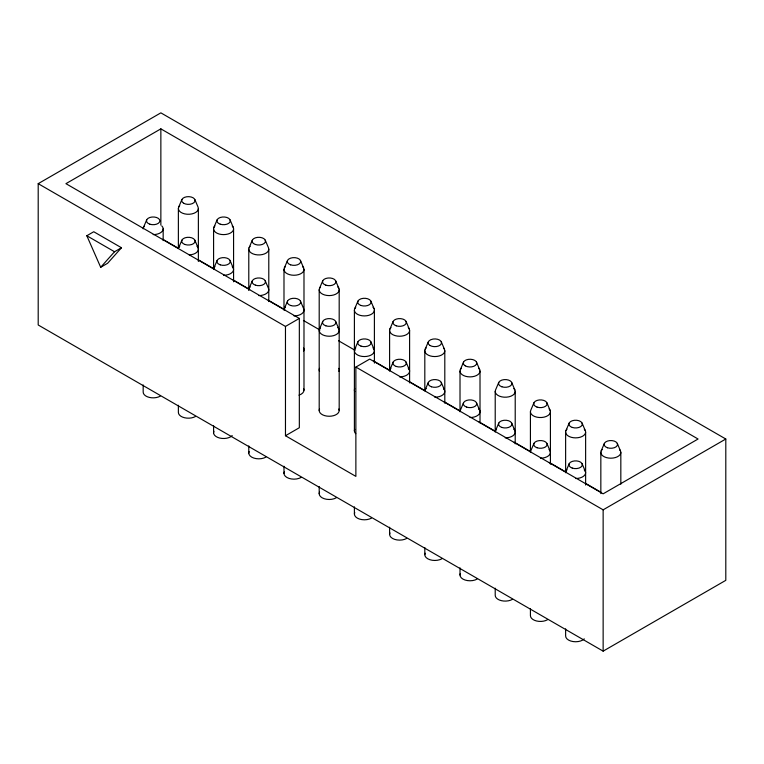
<?xml version="1.0" encoding="UTF-8"?>
<svg xmlns="http://www.w3.org/2000/svg" width="764" height="764" viewBox="0 0 764 764"><rect width="100%" height="100%" fill="white"/><g stroke="black" fill="none" stroke-linecap="round" stroke-linejoin="round"><path stroke-width="1.15" d="M143.517 227.347L146.698 219.841M178.719 207.025L181.908 199.509M181.908 240.163L178.719 247.67A9.999 5.768 0 0 1 179.721 246.275M213.92 227.347L217.11 219.841M213.92 267.992L217.11 260.486M249.131 247.67L252.311 240.163M249.131 288.324L252.311 280.808M284.332 267.992L287.522 260.486M284.332 308.646L287.522 301.14M319.533 288.324L322.723 280.808M319.533 328.969L322.723 321.463M354.744 308.646L357.924 301.14M354.744 349.301L357.924 341.785M389.946 328.969L393.135 321.463M389.946 369.623L393.135 362.117M425.147 349.301L428.337 341.785M428.337 382.439L425.147 389.946A9.999 5.768 0 0 1 426.15 388.561M460.358 369.623L463.538 362.117M463.538 402.762L460.358 410.278A9.999 5.768 0 0 0 460.014 411.767M498.749 382.439L495.559 389.946A9.999 5.768 0 0 0 506.522 397.165A9.999 5.768 0 0 0 513.876 388.561M495.559 430.6L498.749 423.094M533.95 402.762L530.76 410.278A9.999 5.768 0 0 0 541.724 417.488A9.999 5.768 0 0 0 549.077 408.883M533.95 443.416L530.76 450.922A9.999 5.768 0 0 0 530.426 452.422M565.971 430.6L569.161 423.094M565.971 471.245L569.161 463.738M601.173 450.922L604.362 443.416M100.686 267.276L114.543 251.748L121.476 247.746L93.752 231.74L86.819 235.742L100.686 267.276L107.609 263.274L121.476 247.746M38.2 183.666L160.86 112.852L725.8 439.013L725.8 580.334L603.14 651.148L38.2 324.986L38.2 183.666L285.469 326.429L299.335 318.416L299.335 427.725L285.469 435.738L285.469 326.429M285.469 435.738L355.871 476.383L355.871 367.073L369.738 359.07L603.14 493.821L698.067 439.013L160.86 128.858L65.933 183.666L299.335 318.416M355.871 367.073L603.14 509.836L725.8 439.013M162.933 239.361L178.423 248.31M198.057 259.645L214.579 269.186M233.182 279.92L249.704 289.47M268.307 300.204L284.829 309.745M303.432 320.479L319.954 330.029M338.557 340.763L355.079 350.304M373.682 361.038L390.203 370.578M408.807 381.322L425.328 390.862M443.932 401.597L460.453 411.137M479.057 421.881L495.578 431.421M514.182 442.155L530.703 451.696M549.306 462.44L565.828 471.98M585.463 483.306L600.953 492.255M86.819 235.742L114.543 251.748M617.302 443.416L620.483 450.922M582.092 423.094L585.281 430.6M582.092 463.738L585.281 471.245M546.89 402.762L550.08 410.278M546.89 443.416L550.08 450.922M511.689 382.439L514.869 389.946M511.689 423.094L514.869 430.6M476.478 362.117L479.668 369.623M476.478 402.762L479.668 410.278M441.277 341.785L444.467 349.301M441.277 382.439L444.467 389.946M406.076 321.463L409.256 328.969M406.076 362.117L409.256 369.623M370.865 301.14L374.054 308.646M370.865 341.785L374.054 349.301M335.663 280.808L338.853 288.324M335.663 321.463L338.853 328.969M300.462 260.486L303.642 267.992M300.462 301.14L303.642 308.646A9.999 5.768 0 0 1 293.987 315.914M265.251 240.163L268.441 247.67A9.999 5.768 0 0 1 257.478 254.889A9.999 5.768 0 0 1 250.124 246.275M265.251 280.808L268.441 288.324A9.999 5.768 0 0 1 258.786 295.592M230.05 219.841L233.24 227.347M230.05 260.486L233.24 267.992M194.839 199.509L198.029 207.025A9.999 5.768 0 0 1 187.065 214.235A9.999 5.768 0 0 1 179.721 205.631M194.839 240.163L198.029 247.67M620.826 452.422L620.826 484.195M603.14 509.836L603.14 651.148M600.838 452.422L600.838 493.601M585.625 432.09L585.625 485.044M565.627 432.09L565.627 472.104M565.627 628.839L565.627 635.992A9.999 5.768 0 0 0 573.038 641.559A9.999 5.768 0 0 0 584.279 638.876M550.414 411.767L550.414 464.187M530.426 411.767L530.426 451.782M530.426 608.516L530.426 615.66A9.999 5.768 0 0 0 536.595 620.998A9.999 5.768 0 0 0 547.492 619.747M515.213 391.445L515.213 443.865M495.215 391.445L495.215 431.45M495.215 588.194L495.215 595.337A9.999 5.768 0 0 0 501.394 600.666A9.999 5.768 0 0 0 512.281 599.415M480.012 371.113L480.012 422.893M460.014 371.113L460.014 411.127M460.014 567.862L460.014 575.015M444.801 350.791L444.801 403.211M424.813 350.791L424.813 390.805M424.813 547.54L424.813 554.683M409.599 330.468L409.599 382.888M389.602 330.468L389.602 370.473M389.602 527.217L389.602 534.361M374.398 310.136L374.398 363.101M354.401 310.136L354.401 430.81M354.401 506.885L354.401 514.038M339.187 289.814L339.187 410.488M319.199 289.814L319.199 410.488M319.199 486.563L319.199 493.706M303.986 269.491L303.986 390.165M283.988 269.491L283.988 309.506M283.988 466.241L283.988 473.384M268.785 249.169L268.785 301.579M248.787 249.169L248.787 290.349M248.787 445.918L248.787 453.062M233.574 228.837L233.574 281.792M213.586 228.837L213.586 268.852M213.586 425.586L213.586 432.739M198.373 208.515L198.373 261.469M178.375 208.515L178.375 248.529M178.375 405.264L178.375 412.407A9.999 5.768 0 0 0 184.544 417.746A9.999 5.768 0 0 0 195.441 416.495M163.162 228.837L163.162 240.612M160.86 128.858L160.86 225.103M143.174 384.941L143.174 392.085A9.999 5.768 0 0 0 149.343 397.414A9.999 5.768 0 0 0 160.239 396.163M441.878 558.77A9.999 5.768 0 0 1 429.807 559.687A9.999 5.768 0 0 1 425.147 553.193M232.237 435.623A9.999 5.768 0 0 1 219.755 438.068A9.999 5.768 0 0 1 213.92 431.24M265.853 457.139A9.999 5.768 0 0 1 253.782 458.056A9.999 5.768 0 0 1 249.131 451.562M301.054 477.462A9.999 5.768 0 0 1 288.993 478.388A9.999 5.768 0 0 1 284.332 471.894M336.265 497.794A9.999 5.768 0 0 1 324.194 498.711A9.999 5.768 0 0 1 319.533 492.217M371.466 518.116A9.999 5.768 0 0 1 359.395 519.033A9.999 5.768 0 0 1 354.744 512.539M406.668 538.439A9.999 5.768 0 0 1 394.606 539.355A9.999 5.768 0 0 1 389.946 532.871M477.08 579.093A9.999 5.768 0 0 1 465.018 580.01A9.999 5.768 0 0 1 460.358 573.516M161.825 225.953A9.999 5.768 0 0 1 153.172 234.615M143.174 228.837A9.999 5.768 0 0 1 144.511 225.953M232.237 225.953A9.999 5.768 0 0 1 223.575 234.615A9.999 5.768 0 0 1 214.923 225.953M197.036 246.275A9.999 5.768 0 0 1 189.243 254.918M232.237 266.607A9.999 5.768 0 0 1 223.575 275.26M213.586 269.491A9.999 5.768 0 0 1 214.923 266.607M303.642 348.021A9.999 5.768 0 0 1 303.642 351.01M302.649 266.607A9.999 5.768 0 0 1 293.987 275.26A9.999 5.768 0 0 1 285.335 266.607M248.787 289.814A9.999 5.768 0 0 1 250.124 286.93M338.853 368.343A9.999 5.768 0 0 1 338.853 371.333M319.533 371.333A9.999 5.768 0 0 1 319.533 368.343M337.85 286.93A9.999 5.768 0 0 1 329.188 295.592A9.999 5.768 0 0 1 320.536 286.93M303.642 388.666A9.999 5.768 0 0 1 298.982 395.16M283.988 310.136A9.999 5.768 0 0 1 285.335 307.252M354.744 391.655A9.999 5.768 0 0 1 354.744 388.666M373.052 307.252A9.999 5.768 0 0 1 364.399 315.914A9.999 5.768 0 0 1 355.738 307.252M338.853 408.998A9.999 5.768 0 0 1 329.188 416.256A9.999 5.768 0 0 1 319.533 408.998M337.85 327.584A9.999 5.768 0 0 1 329.188 336.236A9.999 5.768 0 0 1 320.536 327.584M619.489 449.528A9.999 5.768 0 0 1 610.828 458.19A9.999 5.768 0 0 1 602.175 449.528M584.279 469.86A9.999 5.768 0 0 1 575.626 478.512M565.627 472.744A9.999 5.768 0 0 1 566.964 469.86M584.279 429.206A9.999 5.768 0 0 1 575.626 437.868A9.999 5.768 0 0 1 566.964 429.206M549.077 449.528A9.999 5.768 0 0 1 540.425 458.19M513.876 429.206A9.999 5.768 0 0 1 505.214 437.868M495.215 432.09A9.999 5.768 0 0 1 496.562 429.206M478.665 408.883A9.999 5.768 0 0 1 470.013 417.536M478.665 368.229A9.999 5.768 0 0 1 470.013 376.891A9.999 5.768 0 0 1 461.351 368.229M443.464 388.561A9.999 5.768 0 0 1 434.811 397.213M443.464 347.906A9.999 5.768 0 0 1 434.811 356.559A9.999 5.768 0 0 1 426.15 347.906M408.262 368.229A9.999 5.768 0 0 1 399.601 376.891M389.602 371.113A9.999 5.768 0 0 1 390.948 368.229M408.262 327.584A9.999 5.768 0 0 1 399.601 336.236A9.999 5.768 0 0 1 390.948 327.584M373.052 347.906A9.999 5.768 0 0 1 364.399 356.559A9.999 5.768 0 0 1 355.738 347.906M355.738 433.694A9.999 5.768 0 0 1 354.744 429.32M149.82 224.186A6.695 3.868 0 0 0 159.867 220.834A6.695 3.868 0 0 0 149.82 217.492A6.695 3.868 0 0 0 149.82 224.186M183.637 203.243A6.695 3.868 0 0 0 194.839 201.515A6.695 3.868 0 0 0 186.645 196.778A6.695 3.868 0 0 0 183.637 203.243M185.022 244.509A6.695 3.868 0 0 0 195.068 241.166A6.695 3.868 0 0 0 185.022 237.814A6.695 3.868 0 0 0 185.022 244.509M220.233 224.186A6.695 3.868 0 0 0 230.279 220.834A6.695 3.868 0 0 0 220.233 217.492A6.695 3.868 0 0 0 220.233 224.186M220.233 264.841A6.695 3.868 0 0 0 230.279 261.489A6.695 3.868 0 0 0 220.233 258.137A6.695 3.868 0 0 0 220.233 264.841M255.434 244.509A6.695 3.868 0 0 0 265.48 241.166A6.695 3.868 0 0 0 255.434 237.814A6.695 3.868 0 0 0 255.434 244.509M255.434 285.163A6.695 3.868 0 0 0 265.48 281.811A6.695 3.868 0 0 0 255.434 278.468A6.695 3.868 0 0 0 255.434 285.163M290.635 264.841A6.695 3.868 0 0 0 300.682 261.489A6.695 3.868 0 0 0 290.635 258.137A6.695 3.868 0 0 0 290.635 264.841M290.635 305.485A6.695 3.868 0 0 0 300.682 302.143A6.695 3.868 0 0 0 290.635 298.791A6.695 3.868 0 0 0 290.635 305.485M325.846 285.163A6.695 3.868 0 0 0 335.893 281.811A6.695 3.868 0 0 0 325.846 278.468A6.695 3.868 0 0 0 325.846 285.163M325.846 325.817A6.695 3.868 0 0 0 335.893 322.465A6.695 3.868 0 0 0 325.846 319.113A6.695 3.868 0 0 0 325.846 325.817M361.047 305.485A6.695 3.868 0 0 0 371.094 302.143A6.695 3.868 0 0 0 361.047 298.791A6.695 3.868 0 0 0 361.047 305.485M572.274 468.093A6.695 3.868 0 0 0 582.321 464.741A6.695 3.868 0 0 0 572.274 461.389A6.695 3.868 0 0 0 572.274 468.093M607.485 447.761A6.695 3.868 0 0 0 617.532 444.419A6.695 3.868 0 0 0 607.485 441.067A6.695 3.868 0 0 0 607.485 447.761M537.073 447.761A6.695 3.868 0 0 0 547.119 444.419A6.695 3.868 0 0 0 537.073 441.067A6.695 3.868 0 0 0 537.073 447.761M572.274 427.439A6.695 3.868 0 0 0 582.321 424.087A6.695 3.868 0 0 0 572.274 420.744A6.695 3.868 0 0 0 572.274 427.439M501.872 427.439A6.695 3.868 0 0 0 511.918 424.087A6.695 3.868 0 0 0 501.872 420.744A6.695 3.868 0 0 0 501.872 427.439M537.073 407.116A6.695 3.868 0 0 0 547.119 403.764A6.695 3.868 0 0 0 537.073 400.412A6.695 3.868 0 0 0 537.073 407.116M466.661 407.116A6.695 3.868 0 0 0 476.707 403.764A6.695 3.868 0 0 0 466.661 400.412A6.695 3.868 0 0 0 466.661 407.116M501.872 386.785A6.695 3.868 0 0 0 511.918 383.442A6.695 3.868 0 0 0 501.872 380.09A6.695 3.868 0 0 0 501.872 386.785M431.459 386.785A6.695 3.868 0 0 0 441.506 383.442A6.695 3.868 0 0 0 431.459 380.09A6.695 3.868 0 0 0 431.459 386.785M465.276 365.851A6.695 3.868 0 0 0 476.478 364.113A6.695 3.868 0 0 0 468.275 359.376A6.695 3.868 0 0 0 465.276 365.851M396.258 366.462A6.695 3.868 0 0 0 406.305 363.11A6.695 3.868 0 0 0 396.258 359.768A6.695 3.868 0 0 0 396.258 366.462M430.075 345.519A6.695 3.868 0 0 0 441.277 343.79A6.695 3.868 0 0 0 433.073 339.054A6.695 3.868 0 0 0 430.075 345.519M361.047 346.14A6.695 3.868 0 0 0 371.094 342.788A6.695 3.868 0 0 0 361.047 339.436A6.695 3.868 0 0 0 361.047 346.14M396.258 325.817A6.695 3.868 0 0 0 406.305 322.465A6.695 3.868 0 0 0 396.258 319.113A6.695 3.868 0 0 0 396.258 325.817"/></g></svg>
